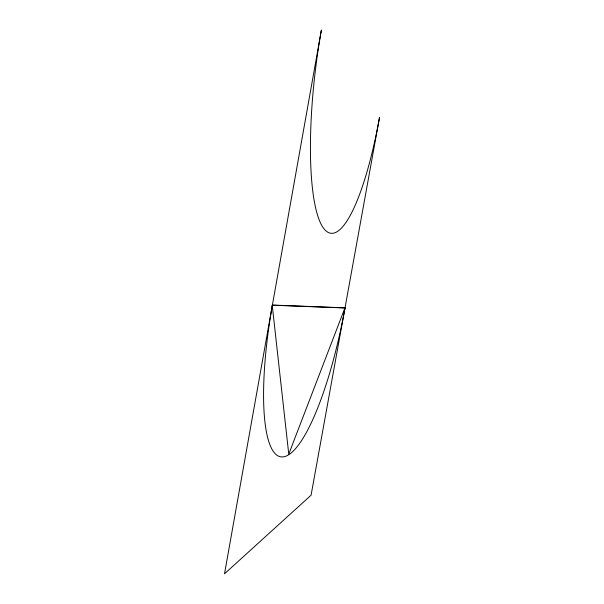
<?xml version="1.0" encoding="UTF-8"?>
<svg xmlns="http://www.w3.org/2000/svg" width="604" height="604" viewBox="0 0 604 604"><rect width="100%" height="100%" fill="white"/><g stroke="black" fill="none" stroke-linecap="round" stroke-linejoin="round"><path stroke-width="0.91" d="M321.351 30.2L224.507 573.8L311.075 495.212L379.493 117.561A161.54 35.274 -83 0 1 322.868 227.24A161.54 35.274 -83 0 1 321.351 30.2M344.914 307.964L288.765 454.148L272.215 305.201L344.929 307.964M345.02 307.851L272.389 305.043A153.929 35.968 -79.4 0 0 281.668 456.918A153.929 35.968 -79.4 0 0 345.02 307.851"/></g></svg>
